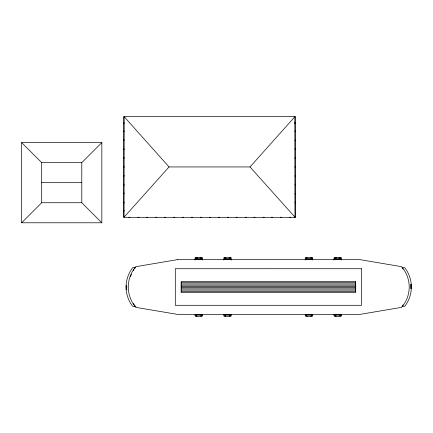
<?xml version="1.0" encoding="UTF-8"?>
<svg xmlns="http://www.w3.org/2000/svg" width="433" height="433" viewBox="0 0 433 433"><rect width="100%" height="100%" fill="white"/><g stroke="black" fill="none" stroke-linecap="round" stroke-linejoin="round"><path stroke-width="0.65" d="M169.049 166.949L124 116.488L123.865 217.409L169.049 166.949L250.02 166.949L295.073 116.488L123.865 116.488L123.865 217.409L295.203 217.409L295.073 116.488L295.073 217.409M21.65 222.784L41.698 202.736L81.788 202.736L101.836 222.784L21.65 222.784L21.65 142.592L101.836 142.592L101.836 222.784M81.788 202.736L81.788 162.64L101.836 142.592M135.296 267.48L132.628 267.756A31.56 31.56 0 0 0 132.628 306.277L135.967 306.624M402.122 306.553L404.79 306.277A31.56 31.56 0 0 0 404.79 267.756L402.122 267.48M124.033 122.68L124.038 123.567M294.619 122.674L295.203 122.674L295.209 123.557L294.619 123.557M124.033 130.939L124.038 131.821M295.117 130.907L295.122 131.794M124.033 139.724L124.038 140.606M295.117 140.027L295.122 140.909M124.033 148.844L124.038 149.726M295.117 148.589L295.122 149.472M124.033 157.406L124.038 158.289M295.117 157.709L295.122 158.592M124.033 166.521L124.038 167.409M295.117 166.494L295.122 167.376M124.033 175.311L124.038 176.193M295.117 175.609L295.122 176.496M124.033 184.426L124.038 185.308M295.117 184.177L295.122 185.059M124.033 192.988L124.038 193.876M295.117 193.291L295.122 194.173M124.033 202.108L124.038 202.99M295.117 202.076L295.122 202.963M124.033 210.346L124.038 211.228M21.65 142.592L41.698 162.64L81.788 162.64M41.698 182.688L81.788 182.688M197.529 257.808L195.045 257.808L195.045 260.125M200.014 257.808L202.498 257.808L202.498 260.125M225.674 257.797L223.807 257.797L223.807 260.114M229.398 257.797L231.265 257.797L231.265 260.114M307.127 257.797L305.26 257.797L305.26 260.114M310.856 257.797L312.718 257.797L312.718 260.114M336.511 257.808L334.027 257.808L334.027 260.125M338.996 257.808L341.48 257.808L341.48 260.125M195.045 259.405L202.498 259.405M223.807 259.394L231.265 259.394M305.26 259.394L312.718 259.394M334.027 259.405L341.48 259.405M181.156 282.722L355.71 282.722M181.156 283.945L355.71 283.945M181.156 285.163L355.71 285.163M181.156 286.381L355.71 286.381M181.156 287.642L355.71 287.642M181.156 288.865L355.71 288.865M181.156 290.083L355.71 290.083M181.156 291.301L355.71 291.301M196.907 315.998L195.045 315.998L195.045 314.401M200.636 315.998L202.498 315.998L202.498 314.401M225.674 316.009L223.807 316.009L223.807 314.412L231.265 314.412L231.265 316.009L229.398 316.009M306.504 316.009L305.26 316.009L305.26 314.412L312.718 314.412L312.718 316.009L310.856 316.009M335.889 315.998L334.027 315.998L334.027 314.401M339.618 315.998L341.48 315.998L341.48 314.401M250.02 166.949L295.203 217.409M411.198 284.384L411.198 288.649M410.663 284.384L410.663 288.649M290.289 217.139L290.289 217.409M289.401 217.139L289.401 217.409M281.721 217.139L281.721 217.409M280.838 217.139L280.838 217.409M272.606 217.139L272.606 217.409M271.724 217.139L271.724 217.409M264.043 217.139L264.043 217.409M263.156 217.139L263.156 217.409M254.923 217.139L254.923 217.409M254.041 217.139L254.041 217.409M246.139 217.139L246.139 217.409M245.257 217.139L245.257 217.409M237.019 217.139L237.019 217.409M236.137 217.139L236.137 217.409M228.456 217.139L228.456 217.409M227.574 217.139L227.574 217.409M219.342 217.139L219.342 217.409M218.454 217.139L218.454 217.409M210.552 217.139L210.552 217.409M209.669 217.139L209.669 217.409M201.437 217.139L201.437 217.409M200.555 217.139L200.555 217.409M192.653 217.139L192.653 217.409M191.765 217.139L191.765 217.409M183.532 217.139L183.532 217.409M182.65 217.139L182.65 217.409M174.748 217.139L174.748 217.409M173.866 217.139L173.866 217.409M165.633 217.139L165.633 217.409M164.746 217.139L164.746 217.409M156.843 217.139L156.843 217.409M155.961 217.139L155.961 217.409M147.729 217.139L147.729 217.409M146.847 217.139L146.847 217.409M138.944 217.139L138.944 217.409M138.057 217.139L138.057 217.409M129.824 217.139L129.824 217.409M128.942 217.139L128.942 217.409M126.739 285.39L126.739 289.65M126.209 285.39L126.209 289.65M41.698 162.64L41.698 202.736M201.551 258.274A3.193 0.677 0 0 1 198.752 259.28A3.193 0.677 0 0 1 196.014 258.263M230.627 258.425A3.193 0.677 0 0 1 227.514 259.27A3.193 0.677 0 0 1 224.456 258.414M196.014 315.543A3.193 0.677 0 0 1 198.752 314.526A3.193 0.677 0 0 1 201.551 315.533M224.456 315.392A3.193 0.677 0 0 1 227.514 314.537A3.193 0.677 0 0 1 230.627 315.381M340.511 258.263A3.193 0.677 0 0 1 337.778 259.28A3.193 0.677 0 0 1 334.974 258.274M312.069 258.414A3.193 0.677 0 0 1 309.01 259.27A3.193 0.677 0 0 1 305.898 258.425M334.974 315.533A3.193 0.677 0 0 1 337.778 314.526A3.193 0.677 0 0 1 340.511 315.543M305.898 315.381A3.193 0.677 0 0 1 309.01 314.537A3.193 0.677 0 0 1 312.069 315.392M135.291 306.277A31.56 31.56 0 0 1 133.337 303.43M130.414 276.844A31.56 31.56 0 0 1 131.464 274.165M133.337 270.603A31.56 31.56 0 0 1 133.954 269.629M134.603 268.682A31.56 31.56 0 0 1 135.291 267.756M403.128 304.881A31.56 31.56 0 0 1 402.116 306.277M402.116 267.756A31.56 31.56 0 0 1 403.128 269.153M177.259 259.676L135.805 266.679A31.225 31.225 0 0 0 135.816 307.36L177.276 314.358L360.148 314.358L401.597 307.354A30.949 30.949 0 0 0 401.597 266.679L360.148 259.676L177.259 259.676M361.566 268.72L175.3 268.736L175.3 305.303L361.566 305.303L361.566 268.72M355.71 281.504L181.156 281.504L181.156 292.524L355.71 292.524L355.71 281.504M197.156 258.566A3.193 0.677 0 0 0 201.967 257.987A3.193 0.677 0 0 0 197.194 257.397A3.193 0.677 0 0 0 197.156 258.566M225.918 258.555A3.193 0.677 0 0 0 230.729 257.976A3.193 0.677 0 0 0 225.956 257.386A3.193 0.677 0 0 0 225.918 258.555M196.528 316.306A3.193 0.677 0 0 0 201.865 315.998A3.193 0.677 0 0 0 197.924 315.175A3.193 0.677 0 0 0 196.528 316.306M225.29 316.317A3.193 0.677 0 0 0 230.627 316.009A3.193 0.677 0 0 0 226.686 315.186A3.193 0.677 0 0 0 225.29 316.317M335.51 258.463A3.193 0.677 0 0 0 340.847 258.155A3.193 0.677 0 0 0 336.906 257.332A3.193 0.677 0 0 0 335.51 258.463M306.748 258.452A3.193 0.677 0 0 0 312.085 258.144A3.193 0.677 0 0 0 308.144 257.321A3.193 0.677 0 0 0 306.748 258.452M336.138 316.409A3.193 0.677 0 0 0 340.95 315.83A3.193 0.677 0 0 0 336.176 315.24A3.193 0.677 0 0 0 336.138 316.409M307.376 316.42A3.193 0.677 0 0 0 312.188 315.841A3.193 0.677 0 0 0 307.414 315.251A3.193 0.677 0 0 0 307.376 316.42"/></g></svg>
